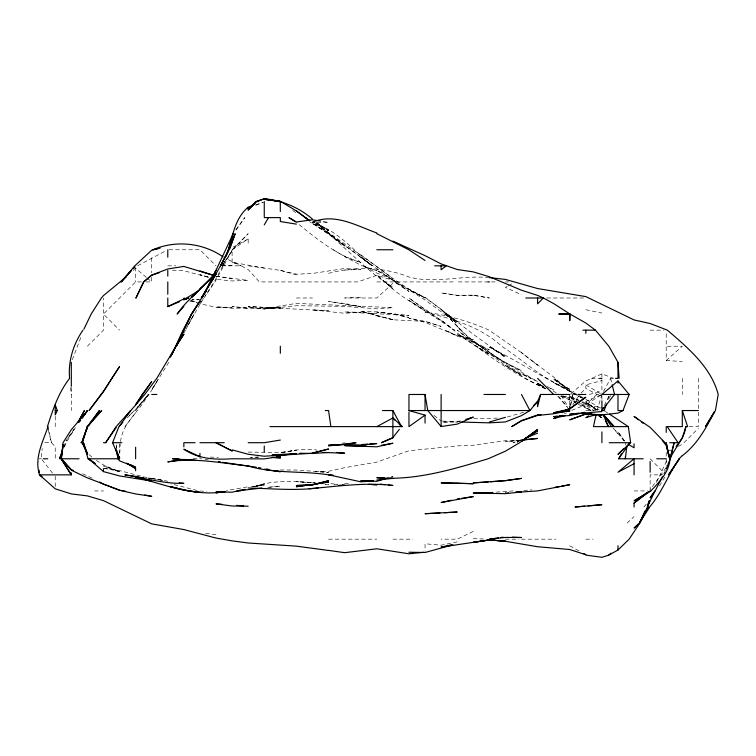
<?xml version="1.0" encoding="UTF-8"?>
<svg xmlns="http://www.w3.org/2000/svg" width="756" height="756" viewBox="0 0 756 756"><rect width="100%" height="100%" fill="white"/><g stroke="black" fill="none" stroke-linecap="round" stroke-linejoin="round"><path stroke-width="0.57" stroke-dasharray="3.78 2.83" d="M625.467 445L625.486 442.704M119.798 453.042L120.195 443.848M52.457 473.076L41.344 458.779L42.175 448.45M570.6 405.594L572.727 394.471L570.742 394.519M570.6 405.244L572.727 394.471M64.222 446.994L65.29 442.704L64.137 445.917M120.554 441.627C122.708 422.302 140.172 411.066 148.308 394.471L135.626 410.546L148.374 394.471L135.626 409.346L149.121 394.471L158.193 379.408M597.032 410.546L601.908 394.471L596.881 394.471L585.824 388.338L585.824 384.889L601.908 380.551M607.843 399.829L609.657 394.471M80.76 337.658L71.744 361.236M223.2 264.77L224.352 261.548L222.954 264.77M64.44 446.994L66.235 442.704L75.364 427.622M656.529 482.366L667.576 458.779M604.327 405.518L609.175 395.473M663.806 473.87L666.216 468.937M168.777 362.313L158.826 378.387M575.477 402.504L579.663 394.471L570.09 394.471M186.052 329.153L193.999 314.071L186.874 327.14M222.812 265.838L214.184 281.922L205.027 296.106M603.534 391.457L610.612 378.387L613.768 378.387M199.943 304.252L186.978 327.14M183.859 333.056L185.522 330.155M608.977 398.488L610.744 395.473M74.069 429.37L65.923 440.946L74.041 429.313M659.497 485.919L666.216 474.891M201.049 302.466L203.808 297.996M158.193 379.342L151.71 389.765L158.231 379.342M572.85 404.838L578.425 396.352M666.216 467.444L650.141 489.699L650.141 474.862L662.776 474.862M236.023 229.9L244.802 217.605L235.91 229.9M124.901 426.62L135.626 412.842M643.876 507.021L646.654 503.713M127.301 417.813L134.284 410.546L127.736 417.293M141.372 281.922L135.626 281.922L103.468 314.071L119.552 330.155M87.394 346.229L103.468 330.155L103.468 297.996M683.963 442.704L698.374 428.274M581.203 392.94L585.824 388.338M221.905 265.791L232.101 265.384L232.101 249.763L248.176 233.68L232.754 249.763L222.718 264.893L232.101 250.359L214.997 281.922L199.943 303.751L216.018 307.286L232.101 307.456L216.018 306.898L232.101 308.25L248.176 308.013L232.101 306.596L248.176 308.41L264.26 308.845L280.334 307.323L264.26 308.306L280.334 308.023L248.176 306.558L328.567 310.82L312.493 309.884L344.651 313.267L360.725 312.304L344.651 311.963L408.958 315.526L376.809 312.124L392.884 313.57L408.958 317.511L392.884 314.071L376.809 311.897L360.725 311.453L374.182 314.071L360.725 311.415L392.884 319.779L425.042 321.423L441.117 326.375L425.042 321.281L408.958 318.2L425.042 322.368L457.2 335.73L445.265 330.155L457.2 336.335L473.275 339.718L457.2 334.804L489.359 349.848L473.275 342.638L457.2 330.155L473.275 341.892L457.2 334.228L489.359 354.025L504.876 362.313L489.359 352.579L505.433 362.738L521.508 370.667L505.433 362.653L537.592 381.723M627.093 523.095L634.057 516.594M596.881 394.471L585.824 404.63L571.29 410.546M133.141 270.506L137.554 265.838L166.783 250.264M392.884 283.377L376.809 297.996L344.651 297.996L360.725 297.212M666.216 333.727L666.216 360.489L682.299 346.229L666.216 346.229M570.96 393.715L585.824 380.967L601.908 373.889L613.711 378.387M232.101 249.763L248.176 238.905L248.176 245.7M600.954 395.067L585.824 404.63L601.908 407.645M507.37 286.354L505.433 287.469L521.508 294.736M508.344 285.806L513.192 283.027M248.176 238.905L232.101 247.685L232.101 248.724M519.722 440.795L517.038 442.222L521.508 439.841M669.23 450.85L671.243 449.848M678.274 446.323L682.299 444.311M473.275 531.44L457.2 539.17L441.117 539.17M564.392 413.815L566.527 412.861M600.831 394.925L585.824 401.36L596.172 409.837M255.679 205.32L263.183 202.428M521.508 439.841L513.05 442.704L519.4 440.786M523.615 412.303L506.501 417.236M255.679 204.8L263.183 202.372M460.64 421.083L442.269 422.16L457.2 422.065L460.413 421.073M589.302 394.471L601.908 390.786M390.739 477.282L392.884 476.667L390.587 477.149M254.611 486.59C274.352 479.54 295.464 481.392 315.932 482.904M255.679 486.543L264.26 484.294L252.769 486.609M457.2 541.891L441.117 545.208L425.042 543.753L425.042 551.133M328.567 273.379C355.093 266.216 383.301 266.764 408.958 277.008C435.447 284.086 462.549 274.834 489.359 277.613M342.355 443.224L344.651 442.77M247.032 486.968L226.384 490.55M253.921 486.703L264.26 485.21L249.329 486.656M521.508 440.039L505.433 441.787L519.211 440.474M334.313 484.785L337.752 484.407L329.72 483.556M496.248 492.128L514.571 490.814M267.7 487.431L280.334 486.184L267.7 487.27M523.804 490.464L531.846 489.86M497.391 418.096L473.275 418.72M344.651 270.09L360.725 269.457L344.651 268.503L312.493 273.483L296.409 274.182L280.334 270.355L248.176 265.838M520.364 440.285L505.433 440.691L473.275 445.237L457.2 445.889L408.958 450.756L376.809 462.105L344.651 467.699L328.567 471.29L312.493 471.536M508.882 492.213L505.433 492.279L508.882 492.307M344.651 483.66L350.387 483.566M193.224 458.694L201.729 458.779M168.938 249.763L199.943 249.763L216.018 265.838M167.785 265.838L175.827 265.838M221.763 265.838L241.136 265.838L248.176 269.514L259.393 281.922L357.711 281.922L376.809 275.345L392.884 280.249L395.955 281.922M145.965 281.922L151.71 281.922L151.71 277.32M376.809 281.922L455.178 281.922M458.344 281.922L496.881 281.922M505.433 281.922L508.665 281.922M296.409 297.996L312.493 297.996M546.777 297.996L584.681 297.996M650.141 330.155L663.919 330.155M591.475 378.387L601.908 378.387M585.824 410.546L595.709 410.546M689.188 426.62L698.374 426.62L698.374 411.699M44.85 442.704L51.465 442.704L55.235 446.645L55.235 458.779M39.161 458.779L41.344 458.779M94.5 490.937L103.468 490.937M634.057 490.937L647.845 490.937M328.567 539.17L376.809 539.17M392.884 539.17L412.776 539.17M505.433 539.17L518.899 539.17M521.508 539.17L555.906 539.17M585.824 539.17L593.167 539.17M317.085 222.33L328.567 222.387L321.678 221.272M280.334 469.967L296.409 470.043L328.567 472.358L319.382 471.886M264.26 307.73L280.334 308.023M199.943 299.452L191.901 299.206L198.79 299.414M473.275 538.678L485.078 539.056M210.281 457.087L218.314 457.399M248.176 452.079L280.334 452.485L296.409 450.17L280.334 452.863L296.409 449.971L312.493 449.357L317.085 450.141M150.557 478.179L148.261 478.075L163.192 480.419L148.261 477.858M199.943 491.06L206.832 491.381M172.377 270.175L183.859 270.743L209.129 277.499M666.216 360.489L682.299 361.538M312.493 482.763L296.409 481.685L314.789 482.838M442.269 421.054L457.2 422.065M216.018 276.233L248.176 280.429L232.101 280.967L216.018 279.304M205.679 533.405L216.018 534.587M104.621 468.418L119.552 470.591L151.71 478.945M205.027 459.308L208.325 459.837M216.018 276.214L232.101 278.794M264.26 268.049L232.101 262.247L241.136 265.838L227.074 259.1M164.335 480.636L167.785 481.241M103.468 468.257L119.552 471.347L103.468 465.942L119.552 471.924L103.468 464.912L95.7 460.007M151.71 478.236L163.192 480.429M189.605 301.058L198.79 302.863M585.824 309.743L601.908 313.041M197.004 490.446L170.998 483.831M563.144 396.04L569.75 397.609M208.514 277.046L199.943 274.73L208.514 277.168M280.334 270.355L296.409 274.91M562.039 396.04L569.75 398.242L562.445 396.04M191.362 300.482L196.73 302.116M190.295 300.378L196.73 302.561M576.176 402.135L560.404 396.144M580.466 403.61L585.824 405.452L593.725 410.546M82.706 473.747L94.424 479.304M333.339 249.763L344.651 256.567L360.725 262.389C336.099 255.122 316.036 238.282 296.409 222.415M316.509 222.935L328.567 230.296L315.507 223.776C338.556 231.459 354.044 250.803 372.122 265.838L360.725 257.229L408.958 291.429L394.273 281.922L426.072 297.996L457.2 321.744L444.443 314.071L425.042 299.952L392.884 279.833L376.809 273.02L362.682 265.838L376.809 270.846L360.725 265.186L344.651 256.567M580.797 401.738L569.75 396.427L578.321 400.028M585.824 403.203L582.611 401.842L599.281 410.026M569.75 396.427L578.321 400.037M577.253 403.77L561.793 396.059M578.321 404.262L590.738 410.546M581.808 402.22L595.841 409.969M545.634 388.764C520.704 377.613 497.798 362.615 476.034 346.229L489.359 354.413C471.971 344.878 456.407 332.564 441.117 320.053L454.441 330.155L408.958 300.264L425.042 310.971C411.103 302.173 396.664 293.725 384.984 281.922M537.592 381.487L521.508 373.568L530.939 378.387C512.823 370.534 497.571 358.41 482.309 346.229C465.384 337.762 454.592 321.905 441.117 309.365L457.2 323.577L441.117 309.166L425.552 297.996L408.958 289.775L425.042 297.996C407.853 289.321 392.09 278.217 376.809 266.584L330.221 233.68L314.383 223.7M547.637 386.874L553.666 389.954L547.637 386.524M569.75 391.107L553.666 382.716L583.774 398.979L569.75 391.164L575.59 394.471M545.634 388.981L525.552 378.387L505.433 365.299L521.508 375.108L505.433 365.696L473.275 341.107M577.329 394.471C547.136 380.287 519.23 361.746 489.359 347.117L505.433 356.246L489.359 346.229L505.433 357.38L473.275 334.303L447.212 314.071L457.2 321.744L445.964 314.071M569.75 545.813L578.794 550.831M590.521 410.546L579.209 403.468M543.621 387.11L537.592 383.736L544.622 387.809M580.164 396.068L584.879 398.743M591.126 410.546L580.154 403.742M392.884 279.796L376.809 270.308L396.012 281.922M543.621 386.647L537.592 383.084L543.621 386.779M585.824 384.889L600.897 393.867M556.236 392.893L551.776 390.077M585.824 399.272L601.908 409.166M309.601 221.791L311.529 222.982M599.054 415.866L601.908 417.633L599.158 415.866M312.493 223.578L328.567 233.68L312.493 223.124L360.725 256.889L372.188 265.838L329.465 233.68L316.953 222.963M579.209 403.137L569.75 397.08L578.255 402.825M316.273 222.916L328.567 230.826L317.218 223.039M604.847 411.151L607.663 412.965M480.192 346.229L473.275 341.428L489.359 352.258C477.556 345.095 466.32 336.722 457.2 326.308L460.659 330.155L441.117 309.166M598.185 415.507L603.6 419.429M599.158 416.055L601.908 417.888L599.206 416.055M292.629 210.423L296.409 212.975M384.804 281.922L392.884 288.82L376.809 274.891L384.804 281.922L392.884 287.384L376.809 276.45L364.212 265.838L316.726 222.85M597.164 409.894L585.824 402.003L596.682 409.894M521.508 352.646L489.075 330.155C468.767 321.111 447.117 314.959 425.042 312.181C452.438 318.824 480.362 326.696 501.71 346.229C524.229 360.877 543.772 380.504 569.75 389.255L553.666 379.37L569.75 389.765L553.666 378.387L569.75 391.495L555.395 378.387L521.508 352.646L537.592 365.195L533.83 362.313M360.725 254.725L392.884 278.482M434.01 415.413L441.117 420.979M316.065 223.341L344.651 246.106L329.03 233.68M146.343 277.357L135.626 268.229L135.626 281.922M147.24 278.113L151.71 281.922M88.981 454.507L92.166 457.361M650.141 458.779L664.609 473.256M557.739 396.201L567.491 407.446M617.983 433.736L613.56 428.406L624.286 441.069M558.637 396.305L567.529 407.295M624.399 440.871L617.983 431.695L624.239 440.871M561.188 395.473L567.917 406.539M48.242 429.843L51.465 442.704L48.289 427.773M610.612 378.387L611.925 383.746M116.802 448.45L116.122 443.848L116.66 448.45M70.573 387.573L71.31 394.471M698.374 378.387L698.374 409.402M682.299 378.387L682.299 394.471M666.216 452.362L666.216 457.711M666.216 458.779L666.216 465.677M601.908 373.889L601.908 377.263M601.908 379.54L601.908 393.309M601.908 395.568L601.908 400.207M569.75 394.537L569.75 405.613M151.71 257.777L151.71 272.727M119.552 443.848L119.552 453.326M71.31 387.573L71.31 410.546M55.235 416.291L55.235 426.62M55.235 476.138L55.235 487.025M264.26 483.849L254.611 486.647L264.26 483.849M280.334 305.944L264.26 308.845L248.176 307.163L264.26 309.034L296.409 305.717L344.651 306.35L376.809 308.835L392.884 307.664L296.409 303.402L280.334 305.944M258.514 457.106L250.472 457.371L258.514 457.134M473.275 295.275L457.2 295.492L441.117 292.893L457.2 295.294L473.275 295.152L489.359 297.996L473.275 295.275M344.651 303.506L328.567 301.483L360.725 306.643L344.651 303.506M328.567 484.785L325.127 484.35L328.567 484.785M392.884 319.684L376.809 315.904L372.179 314.071L392.884 319.684M441.117 320.355L430.977 314.071L408.958 297.996L441.117 320.355M543.262 386.703L537.592 383.179L543.262 386.751"/><path stroke-width="1.13" d="M625.392 456.482L625.382 458.779L626.8 446.144M569.75 313.891L558.722 314.071L570.024 314.071L569.75 320.676L569.75 313.891L553.666 303.591L543.403 297.996L537.592 295.407L521.508 290.219L489.359 276.753L473.275 271.886L457.2 269.514L441.117 263.901L425.042 255.679L392.884 241.136M47.968 428.765L47.43 426.62L48.044 426.62C42.714 442.279 34.143 457.834 39.501 474.862L71.31 474.862L61.274 458.779L63.041 442.704L71.31 429.71L87.394 410.848L82.593 417.35M144.812 494.906L151.71 496.352L135.626 493.942L119.552 490.257L87.394 477.886L71.31 470.185L61.349 458.779L63.173 445M71.31 472.878L71.31 474.862L61.019 458.779L63.126 445M596.002 415.138L593.422 426.62L628.33 426.62L630.655 442.704L617.983 454.318L623.511 448.894M540.606 394.471L537.592 406.747L537.592 401.408L540.606 394.471L569.75 394.471M670.298 457.711L674.135 442.704L670.27 458.779L666.216 468.937M698.374 410.546L682.299 410.546L687.62 426.62L685.853 426.62C684.199 439.056 674.919 447.59 670.024 458.779C669.069 472.358 659.601 481.563 650.907 490.937L634.057 500.841L650.141 490.937L634.057 503.09L634.057 507.021M87.261 426.62L82.291 442.704L87.394 454.167L83.462 442.704L80.854 442.704M685.853 426.62L682.299 438.159L678.756 442.704M88.575 425.675L99.338 410.546L87.394 426.62L82.291 442.704L87.394 453.08M47.43 426.62C52.825 409.695 58.543 392.591 69.59 378.387C68.049 361.16 73.228 344.32 82.952 330.155M606.397 404.11L604.224 410.546L601.908 410.546L601.908 400.86M87.394 426.422L101.625 410.546L87.394 426.62L81.752 442.704L87.394 427.083M227.424 252.976L233.33 233.68M62.2 451.275L59.488 458.779L62.19 452.353M226.138 256.19C232.564 239.539 233.462 219.457 248.176 207.229L251.389 206.19M585.824 413.901L569.75 419.826L585.824 414.071L601.908 414.874L585.824 413.901L585.824 414.449L601.908 414.874L617.983 413.126L623.001 410.546L629.162 394.471L617.983 380.939L601.908 394.471L629.162 394.471M648.081 503.779L649.319 500.548M83.462 442.704L88.083 458.779L119.552 458.779L112.578 442.704L118.919 426.62L122.822 422.358M229.852 248.819L235.144 233.68C227.206 256.662 213.929 277.31 201.398 297.996L205.972 291.372M176.413 346.229L191.561 314.071L205.878 291.372M679.464 458.779L668.521 474.862L679.304 458.779C668.427 474.003 662.322 491.986 650.141 506.322L639.916 522.15L644.972 511.037M170.176 357.286L182.81 332.167M57.295 410.546L55.235 414.874L55.235 404.866L57.295 410.546L55.235 410.546M602.39 409.544L603.354 407.531M201.975 297.996L216.018 270.204L210.527 281.922L233.179 233.68M638.603 523.804L634.057 528.038L639.803 523.095L647.561 507.021L649.498 500.784L647.316 507.021L654.951 490.937L650.141 497.835L655.178 490.937L662.313 476.866M181.846 334.171L173.823 350.519L183.056 330.155L191.561 314.071L199.943 301.342L191.561 314.071L176.025 346.229L156.775 378.387L144.746 394.471L130.816 410.546L119.552 425.893M171.328 355.273L175.893 346.229L171.565 354.611M640.219 522.094L648.109 507.021L639.85 522.094M83.888 329.21L91.164 314.071L101.389 297.996L103.468 295.577L126.507 276.592M643.148 458.779L618.71 458.779L621.356 453.761M264.26 224.872L268.55 217.605M201.398 297.996L216.018 274.116L211.151 281.922M103.468 442.704L105.66 442.704L116.131 426.62L130.665 410.546L124.74 417.766M618.71 458.779L629.824 442.704L628.245 444.254M105.66 442.704L116.169 427.575M676.129 446.484L678.104 443.649M79.304 421.895L80.656 420.005M81.998 418.115L87.394 410.546L81.913 418.115M79.172 421.895L80.542 420.005M601.908 410.546L614.543 394.471L612.19 384.823M399.376 429.351L392.884 437.526L381.402 442.704L392.884 437.96L392.884 410.546L382.451 410.546M183.859 306.426L177.131 314.071C187.932 298.497 203.506 287.46 215.318 272.812M131.119 270.913L121.347 281.922L134.804 265.838L151.71 250.189L160.159 248.091M133.377 268.38L134.88 266.688L133.273 268.38M120.705 281.922L130.92 270.913M533.632 405.566L537.592 401.408L529.909 410.546L521.508 415.62L505.433 421.952L489.359 422.85L461.793 422.046M679.105 458.779L682.299 455.537M583.812 553.628L586.741 555.254L601.908 557.285L608.495 555.254L617.983 550.028L629.153 539.17L639.803 523.095M682.299 455.726C697.117 444.415 706.198 428.028 714.458 411.718L705.433 426.62L715.422 410.546L718.2 394.471C711.065 367.123 687.913 347.873 667.378 330.155L650.141 323.521L634.057 319.93L585.824 296.607L537.592 288.546L505.433 279.418L489.359 277.613M207.664 281.922L210.168 279.522L199.943 289.009L210.952 278.284M199.943 289.397L191.712 297.212L195.823 293.574M608.495 555.254L611.084 553.175M253.288 204.942L248.176 209.034L256.36 201.521L264.26 198.715C282.035 200.387 298.97 207.427 312.493 219.127M634.057 503.09L647.476 492.364M569.75 409.043L585.824 397.212L569.75 408.524L564.808 410.546L553.666 412.776L569.75 409.043L569.75 405.972M248.176 207.229L248.176 208.202L254.734 203.534M425.042 423.095L425.042 415.138L408.958 426.62L408.958 412.086M197.987 291.136L183.859 299.669L188.783 297.996L183.859 298.951M588.622 415.904L585.824 417.69L595.473 414.76M530.551 434.776L537.592 430.844L521.508 441.306L537.592 429.502L519.646 442.704L505.433 451.162L488.13 458.779C452.097 469.542 414.855 480.967 376.809 477.707L384.842 478.047M376.809 426.62L392.884 417.992L402.504 426.62L269.968 426.62M634.057 463.693L617.983 472.245L634.057 458.779L634.057 474.862M167.785 297.996L167.785 306.596L183.859 298.913L186.156 298.989M555.811 417.614L553.666 418.569L565.46 415.498M524.73 438.489L537.592 433.094M167.785 306.596L179.578 301.71M564.789 410.546L569.75 408.524M248.176 208.202L250.321 207.38M536.514 415.261L521.508 420.544L511.736 426.62L521.508 420.884L537.592 415.469L553.666 413.787L569.75 410.546L559.412 412.105M275.543 201.049L280.06 201.521L264.26 198.932L256.36 201.521L248.176 209.998L256.36 201.521L258.788 201.521M159.214 272.746L151.71 275.193L143.678 281.922L135.957 297.996L143.678 281.922L151.71 275.108L167.785 268.975L183.859 266.424L213.872 275.505L199.943 270.903M465.772 419.419L473.275 417.095L457.2 424.135L441.117 426.516L427.783 410.546L425.042 394.471L408.958 394.471L408.958 410.546L425.042 415.138M452.91 544.83L425.042 552.485L408.958 552.249M239.775 490.937L245.029 489.397L232.101 492.194L216.018 491.92L218.314 491.778M489.359 422.037L505.433 417.321M385.38 478.831L376.809 481.298L360.725 480.854L373.36 480.816M312.493 453.042L328.567 449.007L312.493 453.25L264.26 456.227L248.176 454.243L232.101 449.867M157.475 248.733L152.892 249.763C175.723 239.954 202.684 242.704 223.058 256.86M451.455 500.217L441.117 502.532L473.275 496.597L461.793 498.27M240.257 490.181L236.864 490.937L261.954 488.036M451.455 544.821L441.117 547.127L494.556 539.17L473.275 542.335L489.359 539.982L505.433 541.164L489.359 539.888L505.433 541.287L537.592 546.73L569.75 549.517L585.824 554.743M380.249 479.304L382.545 478.831M584.681 412.455L569.75 415.516L553.666 416.65L557.115 416.159M332.016 445.265L334.313 444.811M318.229 487.941C295.029 490.88 271.508 488.603 248.176 487.96M381.402 445.303L392.884 443.233L376.809 446.824L344.651 445.615L366.471 446.059M554.819 487.365L559.412 486.552M561.708 486.146L569.75 484.728L537.365 490.937L515.772 492.354M280.334 440.049L264.26 442.704L248.176 442.704M315.932 483.953L328.567 482.063L296.409 486.722L309.043 484.955M457.2 498.932L459.497 498.601M498.544 537.837L489.359 539.17L505.433 537.431L521.508 537.516L512.322 537.129M500.841 537.507L503.137 537.176M333.254 475.43L328.567 474.844C301.842 470.619 274.437 473.955 248.176 465.998C221.536 463.173 194.443 457.361 167.785 461.888L183.859 459.412L188.461 459.799M224.712 491.712C196.881 496.323 169.495 486.675 143.13 479.039M559.412 415.838L562.851 415.356M223.625 491.787L216.018 492.77L225.203 491.721M578.935 413.107L569.75 414.279L601.908 411.538M582.375 412.663L584.681 412.37M557.115 412.54L569.75 410.962L564.004 411.406M537.592 414.959L541.031 414.647L537.592 414.883M492.799 492.496L473.275 493.073L505.433 493.659L521.508 491.948L515.772 492.062M522.661 440.03L537.592 438.442L522.661 439.926M376.809 480.022L392.884 478.387L387.138 478.151M585.824 414.449L591.57 413.863M423.889 552.296L408.958 553.789L376.809 548.79L344.651 552.683L328.567 550.377M328.567 445.955L356.048 442.704L344.651 444.623L328.567 445.237L344.651 444.415L360.725 445L376.809 443.583L369.911 444.018M584.747 506.17L575.004 507.021L601.908 504.706L588.121 505.887M490.502 481.789L505.433 480.636L521.508 478.397L505.433 480.636L473.275 482.895L488.206 481.95M361.878 444.528L367.614 444.159M328.567 452.457L312.493 453.487L299.858 453.231M373.36 481.014L360.725 481.789L328.699 474.862M444.566 512.719L457.2 512.029L425.042 513.711L439.973 512.974M276.885 456.596L280.334 456.492L264.26 458.892L231.591 458.779C215.101 459.931 197.93 458.883 183.859 449.196L199.943 456.709M338.905 485.305L344.651 485.239L342.355 484.983M264.26 217.605L280.334 217.605L280.334 221.546L296.409 224.135M376.809 249.763L392.884 249.763M434.7 265.838L446.267 265.838L441.117 269.798L441.117 265.838M487.922 281.922L489.359 281.922M525.807 297.996L543.403 297.996L537.592 303.836L537.592 297.996M582.885 330.155L595.426 330.155L608.845 346.229L617.983 362.313L619.117 378.387M599.669 378.387L601.908 378.387M615.554 378.387L617.983 378.387L617.983 362.313M151.71 394.471L156.851 394.471M483.953 394.471L505.433 394.471M578.085 394.471L585.824 394.471M325.307 410.546L328.567 410.546L330.863 426.62M408.958 410.546L529.909 410.546L521.508 394.471M623.001 410.546L617.983 410.546L617.983 394.471M112.578 442.704L121.905 442.704M195.067 442.704L183.859 442.704L183.859 446.881M199.943 442.704L224.192 442.704M609.175 442.704L630.655 442.704M669.731 442.704L678.085 442.704L667.161 426.62L682.299 426.62L682.299 410.546M43.347 458.779L47.76 458.779M61.019 458.779L79.078 458.779M656.737 458.779L666.216 458.779M272.292 454.866L296.409 453.6L280.334 455.358L272.292 455.112M314.789 222.311L312.493 222.302C334.313 212.616 356.397 225.675 376.809 232.971M248.176 506.199L232.101 506.01L216.018 503.855L221.763 504.28M267.7 469.476L264.26 469.344L280.334 471.735L274.589 470.601M179.352 459.09L172.595 458.779L196.494 460.508M322.831 452.438L344.651 453.194L336.609 452.457M236.694 505.377L243.583 505.868M309.043 488.754C336.826 486.439 364.865 482.13 392.884 485.475L388.291 485.002M190.758 459.988L196.494 460.47M380.249 484.18L384.842 484.653M275.685 201.049L280.259 201.521L280.334 211.5M368.767 484.256L376.809 485.097M139.076 476.875L124.844 474.862C144.49 477.934 163.759 483.916 183.859 483.349L179.266 482.744M280.334 201.294L264.26 199.338L280.334 201.521M328.936 474.862L333.424 475.43M328.567 550.472L296.409 546.144L248.176 542.988L232.101 540.871L216.018 538.055L183.859 529.569L151.71 523.861L103.468 500.642L87.394 495.889L71.31 493.904L55.235 488.82L39.492 474.862L42.27 477.008M320.535 221.092L312.493 219.798L296.409 221.962L288.953 217.605L295.483 221.81M256.218 467.217L222.907 462.332M258.514 467.605L260.811 467.983M123.521 490.937L125.723 491.305M264.26 198.932L279.323 201.521M218.314 461.481L220.61 461.907M120.544 490.36L122.529 490.748M266.556 469.013L268.852 469.467M146.343 479.729L151.71 481.099L119.552 475.93L103.468 471.612L88.736 458.779L95.18 463.428M186.004 298.856L183.859 298.204L186.004 298.932M73.389 470.421L71.31 469.684L61.349 458.779M119.552 490.162L103.468 484.171L99.452 482.007M232.101 450.897L216.018 442.704L232.101 451.067M376.809 233.68L408.816 249.763L425.042 260.461M130.599 464.6L135.626 467.246L119.552 460.839L117.936 458.779L117.227 453.042M570.024 314.071L585.824 323.029L595.426 330.155M628.349 444.386L634.057 447.769L634.057 443.857M280.807 201.521L296.409 210.943L308.902 220.242L296.409 210.943M126.583 463.078L135.626 468.597L135.626 470.771M127.915 463.693L135.626 468.597M609.534 414.165L628.33 426.62M305.311 217.605L309.799 220.676M88.083 458.779L94.821 463.428M638.555 419.816L634.057 416.414L650.141 427.367L665.053 442.704L666.216 444.717L669.996 458.779M641.249 421.857L643.054 423.218M662.247 440.379L666.216 445.426M392.884 417.992L395.246 420.345M399.177 424.267L401.54 426.62L392.884 410.546M537.592 378.387L553.666 394.471M603.43 415.006L614.146 426.62L603.43 414.477M603.193 414.581L611.557 426.62M605.414 420.771L608.419 426.62L603.297 414.808M116.613 450.207L119.552 458.779L119.552 456.945M115.753 449.13L118.323 458.779L117.813 455.339M666.508 446.541L669.655 458.779L666.216 442.704L668.833 456.482M666.216 426.62L666.216 432.404M650.141 461.472L650.141 472.235M617.983 380.939L617.983 383.046M617.983 545.7L617.983 550.028M601.908 431.903L601.908 442.704M585.824 330.155L585.824 333.339M441.117 394.471L441.117 426.516M425.042 394.471L425.042 410.546M280.334 346.229L280.334 353.288M264.26 201.521L264.26 216.679M264.26 446.012L264.26 452.126M199.943 453.392L199.943 457.049M183.859 298.913L183.859 299.934M167.785 249.763L167.785 257.153M167.785 270.355L167.785 276.129M167.785 281.922L167.785 294.254M135.626 447.221L135.626 458.779M103.468 468.72L103.468 471.612M87.394 426.62L87.394 428.945M71.31 362.313L71.31 386.335M39.161 470.27L39.161 472.566M228.907 249.763L220.62 265.838L228.907 249.763M173.511 351.143L170.903 356.057L173.511 351.134M84.398 410.546L77.896 422.604L84.398 410.546M111.86 378.387L103.468 391.655L89.066 410.546L103.468 391.343L119.552 366.594L111.812 378.387M142.204 394.471L135.626 404.734L151.71 381.582L142.204 394.471M183.859 334.218L176.025 346.229L183.859 334.218M328.567 480.74L312.493 484.889L296.409 485.513L312.493 484.889L328.567 480.74M188.66 490.937L199.943 492.402L183.859 490.039L169.93 486.486L188.66 490.937M457.2 483.197L441.117 482.876L473.275 483.708L457.2 483.197M143.668 477.839L135.626 477.49L143.668 477.858M280.334 457.881L272.292 457.418L280.334 457.881"/></g></svg>
